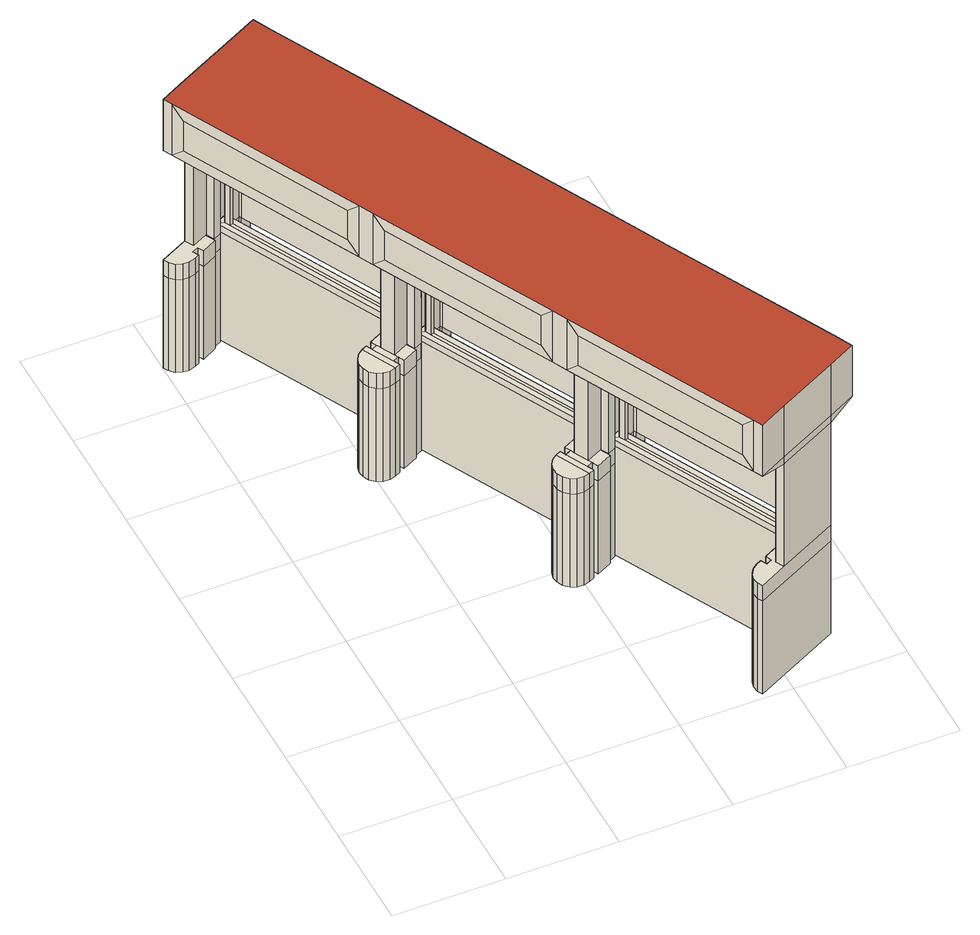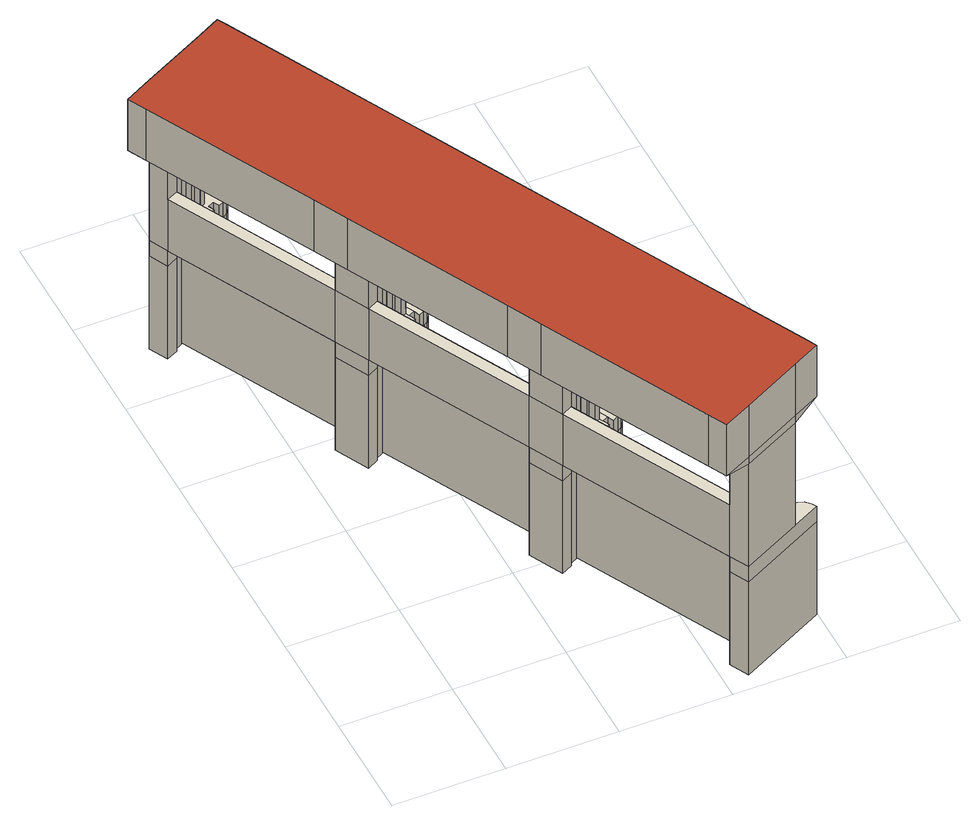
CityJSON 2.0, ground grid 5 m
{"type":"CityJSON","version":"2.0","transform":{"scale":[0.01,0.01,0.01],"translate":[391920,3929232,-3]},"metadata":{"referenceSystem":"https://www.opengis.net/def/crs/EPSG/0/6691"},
"CityObjects":{
"otherconstruction1":{"type":"OtherConstruction","attributes":{"conditionOfConstruction":"functional","ConstructionBaseAttribute.adminType":"22","ConstructionBaseAttribute.administorator":"東京都","DmGeometricAttribute.dmCode":"5228","class":"06","function":"99"},"geometry":[{"type":"MultiSurface","lod":"3","boundaries":[[[0,1,2,3,4,5,6,7,8,9,10,11,12,13,14,15,16,17,18,19]],[[1,20,21,2]],[[3,22,23,4]],[[24,25,26,27,28,29,30,31,32,33,34,35,36,37,38,39,40,41,42,43,44,45,46,47,48,49,50,51,52,53,54,55,56,57,58,59]],[[35,60,61,36]],[[25,62,63,26]],[[27,64,65,28]],[[37,66,67,38]],[[68,69,70,71,72,73,74,75,76,77,78,79,80,81,82,83,84,85,86,87,88,89,90,91,92,93,94,95,96,97,98,99,100,101,102,103]],[[81,104,105,82]],[[79,106,107,80]],[[108,109,110,111,112,113,114,115,116,117,118,119,120,121,122,123,124,125,126,127]],[[69,128,129,70]],[[71,130,131,72]],[[126,132,133,127]],[[124,134,135,125]],[[136,137,138,139]],[[140,141,142,143]],[[144,145,146,147]],[[148,149,150,151]],[[151,150,152,153]],[[13,148,151,14]],[[154,155,149,148]],[[156,157,158,159,160,161]],[[162,153,152,163]],[[15,14,151,153]],[[12,154,148,13]],[[164,165,155,154]],[[166,167,156,161]],[[168,169,156,167]],[[168,170,171,169]],[[171,170,172,173]],[[173,172,162,163]],[[174,175,165,164]],[[176,177,175,174]],[[177,176,178,179,180]],[[180,181,158,157]],[[162,16,15,153]],[[19,18,170,168]],[[167,0,19,168]],[[1,0,167,166]],[[182,183,3,2]],[[184,185,5,4]],[[5,185,186,6]],[[186,187,7,6]],[[178,8,7,187]],[[8,178,176,9]],[[9,176,174,10]],[[10,174,164,11]],[[11,164,154,12]],[[172,17,16,162]],[[170,18,17,172]],[[160,188,189,161]],[[159,190,191,160]],[[189,192,20,1,166,161]],[[179,193,181,180]],[[187,194,179,178]],[[195,158,181,196]],[[2,21,197,182]],[[192,197,21,20]],[[198,199,200,201,183,182]],[[183,202,22,3]],[[4,23,203,204,205,206,207,184]],[[23,22,202,203]],[[207,208,185,184]],[[186,185,208,209]],[[209,194,187,186]],[[191,210,188,160]],[[189,188,210,211,212]],[[195,213,214,158]],[[215,216,217,218]],[[219,220,221,217]],[[222,223,224,221]],[[225,226,227,228]],[[199,191,190,229,230,200]],[[189,212,197,192]],[[194,231,224,193,179]],[[193,232,233,181]],[[196,181,233]],[[196,234,235,195]],[[182,197,212,198]],[[200,236,237,201]],[[201,237,202,183]],[[203,202,237,204]],[[237,236,238,205,204]],[[205,238,230,206]],[[206,239,208,207]],[[208,239,227,226,240,209]],[[199,211,210,191]],[[241,242,243,244]],[[245,246,214,213]],[[247,248,249,215]],[[249,250,216,215]],[[251,219,217,216,250,252]],[[253,254,255,251]],[[256,257,220,255]],[[222,221,258,259]],[[222,260,261,223]],[[262,193,224,223]],[[228,227,239,206]],[[228,263,264,265,266,215,218,217,221,224,226,225]],[[230,238,236,200]],[[228,206,230,229]],[[262,232,193]],[[232,267,268,233]],[[233,268,234,196]],[[198,212,211,199]],[[213,269,270,245]],[[245,271,272,246]],[[273,214,246,274]],[[275,276,277,278,214,273]],[[278,277,279,280]],[[279,281,282,248,247,280]],[[248,283,284,249]],[[285,252,250,249]],[[251,252,286,253]],[[33,32,254,253]],[[287,256,255,254]],[[288,259,258,289]],[[259,290,260,222]],[[223,261,291,262]],[[262,291,267,232]],[[288,292,290,259]],[[293,294,292,288]],[[295,296,294,293]],[[297,298,296,295]],[[299,300,298,297]],[[301,302,300,299]],[[303,304,302,301]],[[305,306,304,303]],[[307,308,309,310]],[[271,311,312,313]],[[314,315,316,317]],[[313,318,272,271]],[[319,274,246,320,321,322]],[[323,324,273,274,325,326]],[[275,273,324,327,328]],[[276,275,329,330]],[[276,331,332,277]],[[277,332,333,279]],[[279,333,334,281]],[[281,335,336,337,338,282]],[[282,339,283,248]],[[284,283,339,340,341]],[[342,286,252,285]],[[34,33,253,286]],[[31,287,254,32]],[[343,256,287,344]],[[345,346,347,348,349,343]],[[288,289,350,293]],[[295,293,350,351]],[[295,351,352,297]],[[297,352,299]],[[353,301,299,352]],[[303,301,353]],[[303,353,354,305]],[[313,305,354,318]],[[355,356,357,358,272,359]],[[358,357,360,361]],[[360,362,363,364,365,361]],[[365,364,366,367]],[[367,368,369,370]],[[371,372,289,369]],[[373,348,347,374]],[[375,374,376,377]],[[375,377,378,379,380,381]],[[381,380,321,320]],[[359,272,318,382]],[[321,383,384,322]],[[385,386,319,322]],[[387,388,325,274,319]],[[325,389,390,326]],[[391,392,393,323,326,394]],[[395,324,323,396]],[[328,327,397,398]],[[328,398,329,275]],[[397,327,324,395]],[[330,329,39,38]],[[38,67,399,331,276,330]],[[400,334,333,332,331]],[[281,334,400,335]],[[338,340,339,282]],[[335,400,401,336]],[[337,336,37,36]],[[337,402,340,338]],[[35,34,286,342]],[[59,58,403,404]],[[386,24,59,404]],[[25,24,386,385]],[[405,406,27,26]],[[407,408,29,28]],[[29,408,344,30]],[[344,287,31,30]],[[39,329,398,40]],[[398,397,41,40]],[[41,397,395,42]],[[42,395,396,43]],[[43,396,409,44]],[[44,409,410,45]],[[45,410,411,46]],[[46,411,412,47]],[[47,412,413,48]],[[48,413,414,49]],[[49,414,415,50]],[[50,415,416,51]],[[51,416,417,52]],[[52,417,418,53]],[[53,418,419,54]],[[55,54,419,420]],[[390,56,55,420]],[[389,57,56,390]],[[403,58,57,389]],[[344,408,345,343]],[[376,346,345,421]],[[374,347,346,376]],[[422,423,372,424]],[[425,352,351,426,427]],[[428,353,352,425]],[[429,354,353,428]],[[355,359,430,431,432]],[[356,355,433,434]],[[356,435,436,357]],[[357,436,437,360]],[[360,437,438,362]],[[439,363,362,440,441,442]],[[363,443,444,364]],[[366,445,368,367]],[[364,446,366]],[[447,371,369,368,445,448]],[[449,450,424,447]],[[376,451,452,377]],[[377,452,453,378]],[[378,454,406,405,455,379]],[[379,456,457,380]],[[380,457,383,321]],[[458,382,318,459,460,461]],[[462,430,359,382,463,464]],[[384,465,62,25,385,322]],[[466,384,383,457,456]],[[404,387,319,386]],[[404,403,388,387]],[[388,403,389,325]],[[390,420,394,326]],[[419,391,394,420]],[[467,468,469,470,471,472,473,474,392,391]],[[409,393,392,410]],[[323,393,409,396]],[[401,399,67,66]],[[401,400,331,399]],[[336,401,66,37]],[[36,61,402,337]],[[26,63,475,405]],[[465,475,63,62]],[[406,476,64,27]],[[28,65,477,478,451,376,421,407]],[[476,477,65,64]],[[421,345,408,407]],[[410,392,474,411]],[[411,474,473,412]],[[412,473,472,413]],[[413,472,471,414]],[[414,471,470,415]],[[415,470,469,416]],[[416,469,468,417]],[[417,468,467,418]],[[418,467,391,419]],[[479,422,424,450]],[[480,426,351,481]],[[482,483,484,485]],[[485,486,487,488]],[[489,490,488,487,491,492]],[[490,489,460,459]],[[493,494,495,496,354,429]],[[495,497,498,496]],[[497,499,500,501,502,498]],[[503,502,501,504]],[[503,505,481,506]],[[507,425,427,508]],[[509,510,428,425,507]],[[493,429,428,510,511,512,513,514,515,516,517,518,519,520]],[[432,431,521,522]],[[432,522,433,355]],[[521,431,430,523]],[[434,433,83,82]],[[82,105,524,435,356,434]],[[435,525,438,437,436]],[[362,438,525,440]],[[80,442,441,81]],[[440,525,526,441]],[[444,446,364]],[[439,527,443,363]],[[527,528,446,444,443]],[[529,448,445,366]],[[528,530,531,529]],[[447,448,532,449]],[[77,76,450,449]],[[453,452,451,478,533]],[[378,453,533,454]],[[455,466,456,379]],[[454,533,476,406]],[[405,475,466,455]],[[460,534,535,461]],[[536,537,458,461]],[[538,539,463,382,458]],[[463,540,541,464]],[[542,543,544,462,464,545]],[[523,430,462,546]],[[384,466,475,465]],[[476,533,478,477]],[[75,479,450,76]],[[547,422,479,548]],[[549,550,484,483,551,547]],[[552,480,481,505,553,554]],[[555,508,427,552]],[[485,484,550,486]],[[486,556,557,487]],[[492,491,558,559,560,561]],[[492,562,563,489]],[[487,557,564,491]],[[489,563,534,460]],[[494,565,566,495]],[[495,566,567,497]],[[497,567,568,499]],[[569,570,500,499,571,572]],[[500,573,574,501]],[[501,574,575,504]],[[504,553,505,503]],[[120,507,508,121]],[[119,509,507,120]],[[576,511,510,509]],[[520,519,577,578]],[[520,578,579,493]],[[494,493,579,580]],[[581,512,511,576]],[[582,513,512,581]],[[583,514,513,582]],[[584,515,514,583]],[[585,516,515,584]],[[517,516,585,586]],[[587,518,517,586]],[[577,519,518,587]],[[522,521,85,84]],[[83,433,522,84]],[[85,521,523,86]],[[104,526,524,105]],[[441,526,104,81]],[[80,107,588,442]],[[442,588,527,439]],[[524,526,525,435]],[[528,527,588,530]],[[531,532,448,529]],[[530,588,107,106]],[[79,78,532,531]],[[78,77,449,532]],[[69,536,589,128]],[[535,534,563,562,590]],[[69,68,537,536]],[[591,538,458,537]],[[591,592,539,538]],[[539,592,540,463]],[[541,593,545,464]],[[540,101,100,541]],[[594,542,545,593]],[[595,596,597,598,599,600,601,602,543,542]],[[603,544,543,604]],[[462,544,603,546]],[[86,523,546,87]],[[548,479,75,74]],[[547,548,605,549]],[[486,550,549,606]],[[607,554,553,504]],[[608,555,552,554]],[[122,121,508,555]],[[609,72,131,610,611,556,486,606]],[[557,556,611,612,564]],[[560,613,590,561]],[[561,590,562,492]],[[491,564,612,558]],[[558,612,614,559]],[[560,559,71,70]],[[127,133,615,565,494,580]],[[616,568,567,566,565]],[[499,568,616,571]],[[125,569,572,126]],[[569,617,618,570]],[[570,618,573,500]],[[575,574,573,618,619]],[[504,575,619,620,134,124,621,607]],[[509,119,118,576]],[[578,577,110,109]],[[108,579,578,109]],[[580,579,108,127]],[[118,117,581,576]],[[116,582,581,117]],[[115,583,582,116]],[[114,584,583,115]],[[113,585,584,114]],[[112,586,585,113]],[[111,587,586,112]],[[110,577,587,111]],[[103,102,592,591]],[[609,605,73,72]],[[73,605,548,74]],[[87,546,603,88]],[[88,603,604,89]],[[89,604,622,90]],[[90,622,623,91]],[[91,623,624,92]],[[92,624,625,93]],[[93,625,626,94]],[[94,626,627,95]],[[95,627,628,96]],[[96,628,629,97]],[[97,629,594,98]],[[99,98,594,593]],[[541,100,99,593]],[[592,102,101,540]],[[613,129,128,589]],[[535,590,613,589]],[[629,595,542,594]],[[628,596,595,629]],[[627,597,596,628]],[[626,598,597,627]],[[625,599,598,626]],[[624,600,599,625]],[[623,601,600,624]],[[622,602,601,623]],[[604,543,602,622]],[[606,549,605,609]],[[621,608,554,607]],[[123,122,555,608]],[[614,610,131,130]],[[610,614,612,611]],[[70,129,613,560]],[[559,614,130,71]],[[630,615,133,132]],[[565,615,630,616]],[[571,616,630,572]],[[572,630,132,126]],[[125,135,617,569]],[[618,617,620,619]],[[620,617,135,134]],[[124,123,608,621]],[[631,632,138,137]],[[633,631,137,136]],[[634,635,632,631]],[[632,636,139,138]],[[136,139,636,633]],[[637,634,631,633]],[[638,639,640,641,635,634]],[[635,642,636,632]],[[633,636,642,637]],[[638,634,637,643]],[[639,638,266,265]],[[644,640,639,645]],[[641,640,264,263]],[[646,642,635,641]],[[646,644,645,643,637,642]],[[638,643,647,266]],[[645,639,265,648]],[[640,644,649,264]],[[646,641,263,650]],[[644,646,650,649]],[[643,645,648,647]],[[651,652,653,654]],[[655,656,657,658,654,653]],[[654,659,660,651]],[[140,143,652,651]],[[661,653,652,662]],[[655,653,661,663]],[[656,655,664,665]],[[666,657,656,667]],[[658,657,668,669]],[[670,659,654,658]],[[651,660,141,140]],[[659,661,662,660]],[[662,652,143,142]],[[670,666,667,663,661,659]],[[655,663,671,664]],[[667,656,665,672]],[[657,666,673,668]],[[670,658,669,674]],[[660,662,142,141]],[[666,670,674,673]],[[663,667,672,671]],[[675,676,144,147]],[[677,675,147,146]],[[676,675,678,679]],[[676,680,145,144]],[[146,145,680,677]],[[678,675,677]],[[681,682,683,684,679,678]],[[679,685,680,676]],[[685,686,677,680]],[[686,678,677]],[[681,678,686,687]],[[682,681,688,689]],[[690,683,682,691]],[[684,683,692,693]],[[694,685,679,684]],[[694,690,691,687,686,685]],[[681,687,695,688]],[[691,682,689,696]],[[683,690,697,692]],[[694,684,693,698]],[[690,694,698,697]],[[687,691,696,695]],[[226,224,231,240]],[[258,221,220,257]],[[348,258,257,349]],[[350,289,372,423]],[[483,350,423,551]],[[194,255,220,231]],[[251,209,240,219]],[[372,257,256,424]],[[447,343,349,371]],[[426,423,422,427]],[[552,547,551,480]],[[251,255,194,209]],[[447,424,256,343]],[[552,427,422,547]],[[240,231,220,219]],[[372,371,349,257]],[[426,480,551,423]],[[195,241,244,213]],[[235,242,241,195]],[[269,243,242,235]],[[213,244,243,269]],[[306,309,308,312]],[[305,310,309,306]],[[313,307,310,305]],[[312,308,307,313]],[[311,316,315,270]],[[271,317,316,311]],[[245,314,317,271]],[[270,315,314,245]],[[341,285,249,284]],[[340,402,61,60,341]],[[60,35,342,285,341]],[[169,171,173,163,152,150,149,155,165,175,177,180,157,156]],[[366,446,528,529]],[[106,79,531,530]],[[461,535,589,536]],[[103,591,537,68]],[[215,266,247]],[[247,266,280]],[[266,647,280]],[[280,647,278]],[[278,647,214]],[[265,264,649,648]],[[190,263,229]],[[228,229,263]],[[650,263,190]],[[159,650,190]],[[158,650,159]],[[214,647,648,649,650,158]],[[381,320,674]],[[246,674,320]],[[375,381,674]],[[669,375,674]],[[665,668,673,672]],[[671,672,673,674,246,272]],[[358,671,272]],[[361,671,358]],[[664,671,361]],[[365,664,361]],[[367,664,365]],[[370,369,289,258,348,373,374,375,669,668,665,664,367]],[[689,692,697,696]],[[698,693,488]],[[490,698,488]],[[490,459,698]],[[459,318,698]],[[483,482,485,693,692,689,688,503,506,481,351,350]],[[488,693,485]],[[696,697,698,318,354,695]],[[354,496,695]],[[496,498,695]],[[498,502,695]],[[695,502,688]],[[502,503,688]],[[292,294,296,298,300,302,304,306,312,311,270,269,235,234,268,267,291,261,260,290]]],"semantics":{"surfaces":[{"type":"GroundSurface"},{"type":"WallSurface"},{"type":"RoofSurface"}],"values":[0,0,0,0,0,0,0,0,0,0,0,0,0,0,0,0,0,0,0,1,1,1,1,1,1,1,1,1,1,1,1,1,1,1,1,1,1,1,1,1,1,1,1,1,1,1,1,1,1,1,1,1,1,1,1,1,1,1,1,1,1,1,1,1,1,1,1,1,1,1,1,1,1,1,1,1,1,1,1,1,1,1,1,1,1,1,1,1,1,1,1,1,1,1,1,1,1,1,1,1,1,1,1,1,1,1,1,1,1,1,1,1,1,1,1,1,1,1,1,1,1,1,1,1,1,1,1,1,1,1,1,1,1,1,1,1,1,1,1,1,1,1,1,1,1,1,1,1,1,1,1,1,1,1,1,1,1,1,1,1,1,1,1,1,1,1,1,1,1,1,1,1,1,1,1,1,1,1,1,1,1,1,1,1,1,1,1,1,1,1,1,1,1,1,1,1,1,1,1,1,1,1,1,1,1,1,1,1,1,1,1,1,1,1,1,1,1,1,1,1,1,1,1,1,1,1,1,1,1,1,1,1,1,1,1,1,1,1,1,1,1,1,1,1,1,1,1,1,1,1,1,1,1,1,1,1,1,1,1,1,1,1,1,1,1,1,1,1,1,1,1,1,1,1,1,1,1,1,1,1,1,1,1,1,1,1,1,1,1,1,1,1,1,1,1,1,1,1,1,1,1,1,1,1,1,1,1,1,1,1,1,1,1,1,1,1,1,1,1,1,1,1,1,1,1,1,1,1,1,1,1,1,1,1,1,1,1,1,1,1,1,1,1,1,1,1,1,1,1,1,1,1,1,1,1,1,1,1,1,1,1,1,1,1,1,1,1,1,1,1,1,1,1,1,1,1,1,1,1,1,1,1,1,1,1,1,1,1,1,1,1,1,1,1,1,1,1,1,1,1,1,1,1,1,1,1,1,1,1,1,1,1,1,1,1,1,1,1,1,1,1,1,1,1,1,1,1,1,1,1,1,1,1,1,1,1,1,1,1,1,1,1,1,1,1,1,1,1,1,1,1,1,1,1,1,1,1,1,1,1,1,1,1,1,1,1,1,1,1,1,1,1,1,1,1,1,1,1,1,1,1,1,1,1,1,1,1,1,1,1,1,1,1,1,1,1,1,1,1,1,1,1,1,1,1,1,1,1,1,1,1,1,1,1,1,1,1,1,1,1,1,1,1,1,1,1,1,1,1,1,1,1,1,1,1,1,1,1,1,1,1,1,1,1,1,1,1,1,1,1,1,1,1,1,1,1,1,1,1,1,1,1,1,1,1,1,1,1,1,1,1,1,1,1,1,1,1,1,1,1,1,2]}}]}
},
"vertices":[
[1547,161,80],[1551,163,80],[1587,181,80],[1658,217,80],[1694,235,80],[1697,236,80],[1674,281,80],[1725,306,80],[1768,221,80],[1376,24,80],[1365,46,80],[1361,75,80],[1368,104,80],[1384,129,80],[1408,147,80],[1430,158,80],[1444,131,80],[1470,144,80],[1457,171,80],[1525,206,80],[1533,198,80],[1568,216,80],[1640,252,80],[1676,270,80],[1088,1066,80],[1091,1067,80],[1127,1085,80],[1198,1121,80],[1234,1139,80],[1237,1141,80],[1215,1185,80],[1265,1211,80],[1341,1059,80],[1291,1034,80],[1269,1078,80],[1265,1077,80],[1230,1059,80],[1158,1023,80],[1122,1005,80],[1119,1003,80],[1142,958,80],[1073,924,80],[1060,951,80],[1033,937,80],[1047,911,80],[1024,899,80],[996,891,80],[967,892,80],[940,904,80],[918,924,80],[905,951,80],[901,980,80],[908,1009,80],[924,1033,80],[948,1051,80],[970,1062,80],[984,1036,80],[1010,1049,80],[997,1076,80],[1065,1110,80],[1283,1041,80],[1248,1023,80],[1073,1103,80],[1109,1121,80],[1180,1157,80],[1216,1175,80],[1176,987,80],[1140,969,80],[644,1939,80],[647,1941,80],[683,1959,80],[754,1995,80],[790,2013,80],[793,2014,80],[771,2059,80],[821,2084,80],[897,1932,80],[847,1907,80],[825,1952,80],[821,1950,80],[786,1932,80],[714,1896,80],[678,1878,80],[675,1876,80],[698,1832,80],[629,1797,80],[616,1824,80],[589,1811,80],[603,1784,80],[580,1773,80],[552,1764,80],[523,1766,80],[496,1778,80],[474,1798,80],[461,1824,80],[457,1853,80],[464,1882,80],[480,1907,80],[504,1924,80],[526,1936,80],[540,1909,80],[566,1922,80],[553,1949,80],[621,1984,80],[732,1860,80],[696,1842,80],[839,1914,80],[804,1896,80],[215,2781,80],[238,2737,80],[170,2702,80],[156,2729,80],[129,2716,80],[143,2689,80],[121,2678,80],[92,2669,80],[63,2671,80],[36,2682,80],[14,2703,80],[3,2725,80],[395,2922,80],[438,2837,80],[387,2812,80],[365,2857,80],[361,2855,80],[326,2837,80],[254,2801,80],[219,2783,80],[629,1976,80],[665,1994,80],[736,2030,80],[772,2048,80],[272,2765,80],[237,2747,80],[379,2819,80],[344,2801,80],[1170,1015,80],[1228,1045,80],[1646,224,80],[1588,195,80],[1186,1128,80],[1128,1099,80],[726,1889,80],[784,1918,80],[742,2002,80],[684,1973,80],[266,2794,80],[324,2823,80],[1384,129,595],[1384,129,680],[1408,147,680],[1408,147,595],[1430,158,680],[1430,158,595],[1368,104,595],[1368,104,680],[1547,161,680],[1480,125,680],[1480,125,1249],[1551,163,1249],[1551,163,1090],[1551,163,680],[1444,131,595],[1444,131,680],[1361,75,595],[1361,75,680],[1551,163,595],[1547,161,595],[1525,206,595],[1525,206,680],[1457,171,595],[1457,171,680],[1470,144,595],[1470,144,680],[1365,46,595],[1365,46,680],[1376,24,595],[1376,24,680],[1768,221,595],[1768,221,680],[1500,87,680],[1500,87,1249],[1587,181,595],[1658,217,595],[1694,235,595],[1697,236,595],[1674,281,595],[1725,306,595],[1533,198,1090],[1533,198,680],[1587,181,1248],[1587,181,1090],[1533,198,595],[1768,221,1249],[1725,306,680],[1355,62,1289],[1375,23,1289],[1568,216,595],[1587,181,680],[1587,181,932],[1658,217,932],[1658,217,680],[1640,252,595],[1676,270,595],[1676,270,680],[1676,270,1090],[1694,235,1090],[1694,235,680],[1697,236,680],[1674,281,680],[1568,216,1090],[1568,216,932],[1568,216,680],[926,905,1289],[1051,969,1249],[1265,1077,1249],[1269,1078,1249],[1291,1034,1249],[1288,1032,1249],[1291,1034,964],[1341,1059,964],[1341,1059,1249],[1466,1122,1289],[1850,370,1289],[1725,306,1249],[1671,279,1249],[1674,281,1249],[1697,236,1249],[1694,235,1249],[1658,217,1249],[1658,217,1090],[1725,306,965],[1768,221,1289],[1500,87,1289],[1375,23,1572],[1355,62,1572],[1640,252,932],[1640,252,680],[1640,252,1090],[1697,236,1090],[1674,281,965],[1328,115,1349],[1328,115,1512],[953,852,1512],[953,852,1349],[895,968,1289],[1019,1031,1249],[1230,1059,1249],[1230,1059,1090],[1265,1077,1090],[1269,1078,1090],[1291,1034,680],[1269,1078,680],[1291,1034,595],[1341,1059,595],[1341,1059,680],[1265,1211,680],[1265,1211,964],[1265,1211,1249],[1390,1274,1289],[1466,1122,1572],[1850,370,1572],[1892,285,1289],[1612,235,1249],[1599,262,1249],[1231,984,1249],[1217,1011,1249],[1768,221,1572],[1500,87,1572],[926,905,1572],[895,968,1572],[482,1779,1289],[607,1842,1249],[1051,969,680],[1019,1031,680],[1119,1003,680],[1122,1005,680],[1122,1005,1090],[1122,1005,1249],[1158,1023,1090],[1158,1023,1249],[1158,1023,932],[1230,1059,932],[1248,1023,1090],[1283,1041,1090],[1265,1077,680],[1269,1078,595],[1265,1211,595],[1022,1996,1289],[897,1932,1249],[1390,1274,1572],[1892,285,1572],[1022,1996,1572],[946,2148,1289],[946,2148,1572],[562,2901,1289],[562,2901,1572],[520,2985,1289],[520,2985,1572],[395,2922,1289],[395,2922,1572],[126,2787,1289],[126,2787,1572],[2,2723,1289],[2,2723,1572],[22,2684,1289],[22,2684,1572],[424,1894,1349],[424,1894,1512],[49,2631,1512],[49,2631,1349],[482,1779,1572],[451,1841,1572],[451,1841,1289],[867,1021,1349],[867,1021,1512],[509,1725,1512],[509,1725,1349],[575,1904,1249],[1088,1066,680],[1091,1067,1249],[1091,1067,1090],[1091,1067,680],[1033,937,680],[1060,951,680],[1010,1049,680],[984,1036,680],[1073,924,680],[1142,958,680],[1119,1003,595],[1122,1005,595],[1140,969,680],[1140,969,1090],[1176,987,1090],[1176,987,932],[1158,1023,680],[1158,1023,595],[1230,1059,595],[1230,1059,680],[1248,1023,932],[1248,1023,680],[1283,1041,680],[1265,1077,595],[1215,1185,680],[1215,1185,595],[1237,1141,680],[1237,1141,1090],[1237,1141,1249],[1215,1185,1249],[1215,1185,964],[821,2084,1249],[438,2837,1249],[395,2922,1249],[126,2787,1249],[147,2747,1249],[675,1876,680],[678,1878,680],[678,1878,1090],[678,1878,1249],[607,1842,680],[714,1896,1090],[714,1896,1249],[714,1896,932],[786,1932,932],[786,1932,1090],[786,1932,1249],[821,1950,1090],[821,1950,1249],[825,1952,1249],[847,1907,1249],[844,1905,1249],[847,1907,964],[897,1932,964],[1211,1184,1249],[1234,1139,1249],[1198,1121,1249],[1234,1139,1090],[1198,1121,1090],[1198,1121,932],[1127,1085,932],[1127,1085,1090],[1127,1085,1249],[575,1904,680],[1073,1103,1090],[1073,1103,680],[1091,1067,595],[1088,1066,595],[1065,1110,680],[997,1076,680],[1010,1049,595],[984,1036,595],[948,1051,680],[1024,899,680],[1047,911,680],[970,1062,680],[1060,951,595],[1033,937,595],[1073,924,595],[1142,958,595],[1140,969,595],[1176,987,680],[1176,987,595],[1248,1023,595],[997,1076,595],[1065,1110,595],[1127,1085,595],[1198,1121,595],[1234,1139,595],[1237,1141,595],[1047,911,595],[1024,899,595],[996,891,595],[967,892,595],[940,904,595],[918,924,595],[905,951,595],[901,980,595],[908,1009,595],[924,1033,595],[948,1051,595],[970,1062,595],[1234,1139,680],[821,2084,680],[821,2084,964],[897,1932,680],[395,2922,680],[438,2837,965],[438,2837,680],[126,2787,680],[147,2747,680],[616,1824,680],[629,1797,680],[698,1832,680],[675,1876,595],[678,1878,595],[696,1842,680],[696,1842,1090],[732,1860,1090],[732,1860,932],[786,1932,680],[714,1896,680],[714,1896,595],[786,1932,595],[804,1896,932],[804,1896,1090],[825,1952,1090],[839,1914,1090],[847,1907,680],[825,1952,680],[847,1907,595],[897,1932,595],[1216,1175,1090],[1180,1157,1090],[1180,1157,932],[1198,1121,680],[1127,1085,680],[1109,1121,932],[1109,1121,1090],[644,1939,680],[647,1941,1249],[647,1941,1090],[647,1941,680],[589,1811,680],[566,1922,680],[540,1909,680],[1073,1103,595],[1109,1121,680],[924,1033,680],[908,1009,680],[901,980,680],[905,951,680],[918,924,680],[940,904,680],[967,892,680],[996,891,680],[1109,1121,595],[1180,1157,595],[1216,1175,595],[1216,1175,680],[821,2084,595],[387,2812,965],[387,2812,1249],[767,2057,1249],[771,2059,1249],[793,2014,1249],[790,2013,1249],[790,2013,1090],[754,1995,1090],[754,1995,1249],[683,1959,1090],[683,1958,1249],[754,1995,932],[683,1959,932],[215,2781,680],[219,2783,680],[219,2783,1090],[219,2783,1249],[254,2801,1090],[254,2801,1249],[254,2801,932],[326,2837,932],[326,2837,1090],[326,2837,1249],[361,2855,1249],[361,2855,1090],[365,2857,1249],[384,2810,1249],[395,2922,595],[438,2837,595],[3,2725,595],[3,2725,680],[14,2703,680],[36,2682,680],[63,2671,680],[92,2669,680],[121,2678,680],[143,2689,680],[129,2716,680],[156,2729,680],[170,2702,680],[238,2737,680],[629,1797,595],[698,1832,595],[616,1824,595],[696,1842,595],[732,1860,680],[732,1860,595],[804,1896,680],[839,1914,680],[821,1950,680],[839,1914,595],[821,1950,595],[825,1952,595],[1180,1157,680],[629,1976,1090],[629,1976,680],[647,1941,595],[644,1939,595],[621,1984,680],[553,1949,680],[566,1922,595],[540,1909,595],[504,1924,680],[580,1773,680],[603,1784,680],[526,1936,680],[589,1811,595],[771,2059,680],[771,2059,595],[793,2014,680],[793,2014,1090],[771,2059,964],[387,2812,680],[365,2857,1090],[365,2857,680],[387,2812,595],[772,2048,1090],[736,2030,1090],[754,1995,680],[754,1995,595],[683,1959,595],[683,1959,680],[665,1994,932],[665,1994,1090],[736,2030,932],[237,2747,680],[237,2747,1090],[272,2765,1090],[272,2765,932],[326,2837,595],[326,2837,680],[254,2801,680],[254,2801,595],[344,2801,932],[344,2801,1090],[379,2819,1090],[14,2703,595],[170,2702,595],[238,2737,595],[215,2781,595],[219,2783,595],[36,2682,595],[63,2671,595],[92,2669,595],[121,2678,595],[143,2689,595],[129,2716,595],[156,2729,595],[804,1896,595],[629,1976,595],[665,1994,680],[621,1984,595],[553,1949,595],[526,1936,595],[504,1924,595],[480,1907,680],[464,1882,680],[457,1853,680],[461,1824,680],[474,1798,680],[496,1778,680],[523,1766,680],[552,1764,680],[603,1784,595],[580,1773,595],[793,2014,595],[790,2013,680],[361,2855,680],[365,2857,595],[790,2013,595],[772,2048,595],[772,2048,680],[736,2030,680],[665,1994,595],[736,2030,595],[237,2747,595],[272,2765,680],[344,2801,595],[344,2801,680],[379,2819,680],[379,2819,595],[361,2855,595],[552,1764,595],[523,1766,595],[496,1778,595],[474,1798,595],[461,1824,595],[457,1853,595],[464,1882,595],[480,1907,595],[272,2765,595],[1228,1045,680],[1646,224,680],[1170,1015,680],[1228,1045,715],[1646,224,715],[1588,195,680],[1170,1015,715],[1217,1011,715],[1231,984,715],[1599,262,715],[1612,235,715],[1588,195,715],[1204,1004,715],[1585,255,715],[1217,978,715],[1599,228,715],[1204,1005,1249],[1217,978,1249],[1585,255,1249],[1599,228,1249],[1186,1128,680],[784,1918,680],[784,1918,715],[1186,1128,715],[773,1884,715],[787,1858,715],[1139,1166,715],[1152,1139,715],[1128,1099,715],[1128,1099,680],[726,1889,715],[726,1889,680],[760,1878,715],[773,1884,1249],[787,1858,1249],[1126,1160,715],[773,1851,715],[1139,1166,1249],[1152,1139,1249],[1139,1133,715],[760,1878,1249],[773,1851,1249],[1126,1160,1249],[1139,1133,1249],[324,2823,680],[742,2002,680],[266,2794,680],[324,2823,715],[742,2002,715],[684,1973,680],[313,2790,715],[327,2763,715],[695,2040,715],[708,2013,715],[684,1973,715],[266,2794,715],[300,2783,715],[314,2789,1249],[327,2763,1249],[682,2033,715],[313,2756,715],[695,2040,1249],[708,2013,1249],[695,2006,715],[300,2783,1249],[313,2756,1249],[682,2033,1249],[695,2006,1249]
]}
